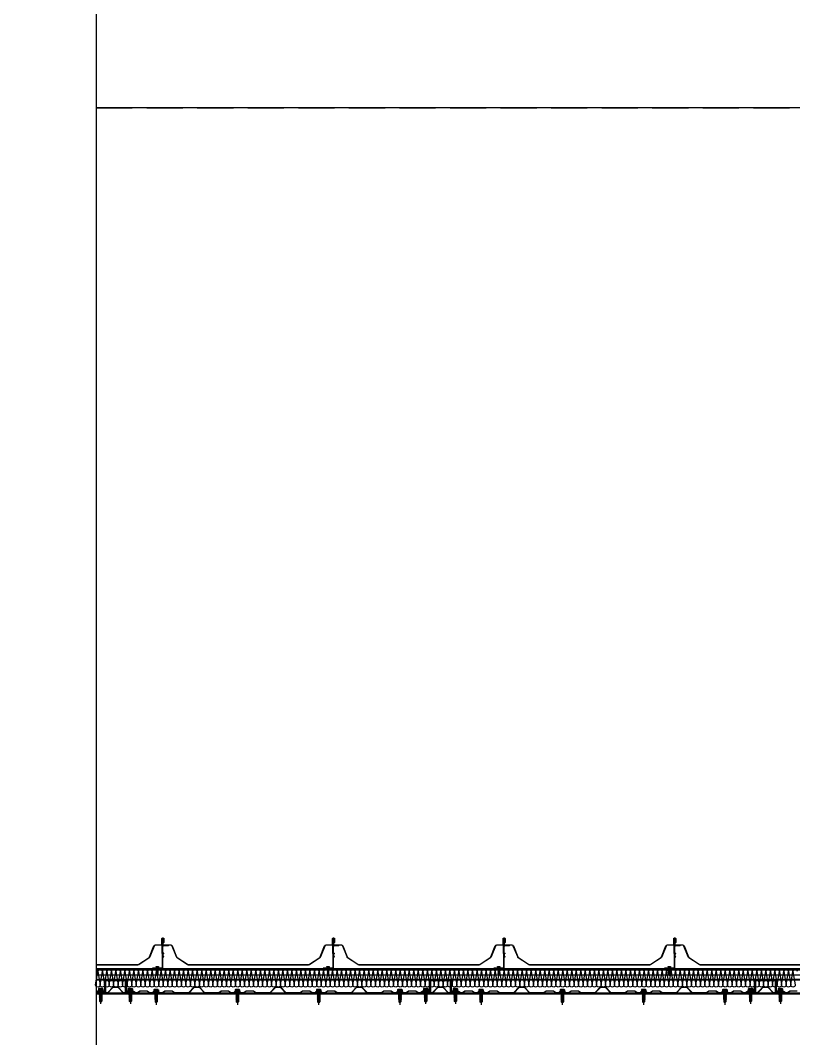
# Model space of a CAD drawing. Extents: x 220580 to 2027826, y -309201 to 71987.
# Drawn here: x 386657 to 388799, y -153356 to -150537 of the extents above; entities that cross this region are included whole.
import ezdxf

# ---------------------------------------------------------------- set-up
doc = ezdxf.new("R2010")
doc.units = 0
for name, pattern in [('CENTER', [2, 1.25, -0.25, 0.25, -0.25]), ('DASH', [0.35, 0.25, -0.1]), ('ZN-DOT', [0.25, 0, -0.25])]:
    doc.linetypes.add(name, pattern=pattern)
for name, color, linetype in [('!ZN6-层高线-8', 8, 'ZN-DOT'), ('3符号', 173, 'Continuous'), ('A-LIN-V', 9, 'Continuous'), ('BWM', 8, 'Continuous'), ('Glass cotton', 95, 'Continuous'), ('pj', 4, 'Continuous'), ('SEAMLOK75 - SHEET', 6, 'Continuous'), ('V900型压型底板', 190, 'Continuous'), ('ZX', 240, 'CENTER'), ('紧固件', 40, 'Continuous')]:
    doc.layers.add(name, color=color, linetype=linetype)
doc.layers.add('底板', color=2, linetype='Continuous', lineweight=13)
doc.layers.add('粗', color=7, linetype='Continuous', lineweight=50)

# ---------------------------------------------------------------- blocks, each defined once
blk = doc.blocks.new('*U976')
at = {"layer": 'pj'}
for p, q in [((-4.4, 0.5), (-4.4, 0)), ((4.4, 0), (-4.4, 0)), ((-4.1, 0.8), (-3.1, 1)), ((4.1, 0.8), (-4.1, 0.8)), ((-3.1, 3.9), (-3.1, 1)), ((3.1, 1), (-3.1, 1)), ((2.3, 4.2), (-2.3, 4.2)), ((-2, 0.8), (-1.5, 1)), ((-1.5, 3.9), (-1.5, 1)), ((-1.5, 0), (-1.5, -1.6)), ((1.5, 3.9), (1.5, 1)), ((2.2, 0.8), (1.5, 1)), ((1.5, 0), (1.5, -1.1)), ((3.1, 3.9), (3.1, 1)), ((4.1, 0.8), (3.1, 1)), ((4.4, 0.5), (4.4, 0)), ((-2.1, -1.9), (2.1, -1.4)), ((-2.1, -1.9), (-1.5, -1.6)), ((-2.1, -1.9), (-1.5, -2.2)), ((-2.1, -3.3), (2.1, -2.8)), ((-2.1, -3.3), (-1.5, -3)), ((-2.1, -3.3), (-1.5, -3.6)), ((-2.1, -4.7), (2.1, -4.2)), ((-2.1, -4.7), (-1.5, -4.4)), ((-2.1, -4.7), (-1.5, -5)), ((-2.1, -6.1), (2.1, -5.6)), ((-2.1, -6.1), (-1.5, -5.8)), ((-2.1, -6.1), (-1.5, -6.4)), ((-2.1, -7.5), (2.1, -7)), ((-2.1, -7.5), (-1.5, -7.2)), ((-2.1, -7.5), (-1.5, -7.8)), ((-2.1, -8.9), (-1.5, -8.6)), ((-2.1, -8.9), (-1.1, -8.8)), ((-2.1, -8.9), (-1.5, -9.2)), ((-1.5, -1.6), (1.5, -1.1)), ((-1.5, -2.2), (1.5, -1.7)), ((-1.5, -2.2), (-1.5, -3)), ((-1.5, -3), (1.5, -2.5)), ((-1.5, -3.6), (1.5, -3.1)), ((-1.5, -3.6), (-1.5, -4.4)), ((-1.5, -4.4), (1.5, -3.9)), ((-1.5, -5), (1.5, -4.5)), ((-1.5, -5), (-1.5, -5.8)), ((-1.5, -5.8), (1.5, -5.3)), ((-1.5, -6.4), (1.5, -5.9)), ((-1.5, -6.4), (-1.5, -7.2)), ((-1.5, -7.2), (1.5, -6.7)), ((-1.5, -7.8), (1.5, -7.3)), ((-1.5, -7.8), (-1.5, -8.6)), ((-1.5, -8.6), (-1, -8.5)), ((-1.5, -9.2), (-1.5, -13)), ((-1.5, -9.2), (-1.3, -9.2)), ((0, -14.4), (-1.5, -13)), ((0, -14.4), (1.5, -13)), ((0.6, -8.2), (1.5, -8.1)), ((0.7, -8.6), (2.1, -8.4)), ((0.7, -8.8), (1.5, -8.7)), ((0.7, -9.6), (1.5, -9.5)), ((0.7, -10), (2.1, -9.8)), ((0.7, -10.2), (1.5, -10.1)), ((1.5, -0.3), (1.5, -1.1)), ((2.1, -1.4), (1.5, -1.1)), ((2.1, -1.4), (1.5, -1.7)), ((1.5, -1.7), (1.5, -2.5)), ((2.1, -2.8), (1.5, -2.5)), ((2.1, -2.8), (1.5, -3.1)), ((1.5, -3.1), (1.5, -3.9)), ((2.1, -4.2), (1.5, -3.9)), ((2.1, -4.2), (1.5, -4.5)), ((1.5, -4.5), (1.5, -5.3)), ((2.1, -5.6), (1.5, -5.3)), ((2.1, -5.6), (1.5, -5.9)), ((1.5, -5.9), (1.5, -6.7)), ((2.1, -7), (1.5, -6.7)), ((2.1, -7), (1.5, -7.3)), ((1.5, -7.3), (1.5, -8.1)), ((2.1, -8.4), (1.5, -8.1)), ((2.1, -8.4), (1.5, -8.7)), ((1.5, -8.7), (1.5, -9.5)), ((2.1, -9.8), (1.5, -9.5)), ((2.1, -9.8), (1.5, -10.1)), ((1.5, -10.1), (1.5, -13))]:
    blk.add_line(p, q, dxfattribs=at)
blk.add_lwpolyline([(0, -14.4), (0.7, -10.2), (0.7, -8.5, 0.417657), (0.4, -8.2, 0.097062), (-1, -8.5), (-1.5, -9.6)], format="xyb", dxfattribs=at)
for centre, radius, start, end in [((-4.1, 0.5), 0.3, 90, 180), ((-2.3, 3.3), 0.951, 35.4009, 144.5991), ((0, 1), 3.2, 61.0594, 118.9406), ((2.3, 3.3), 0.951, 35.4009, 144.5991), ((4.1, 0.5), 0.3, 0, 90)]:
    blk.add_arc(centre, radius, start, end, dxfattribs=at)
at = {"layer": 'ZX', "ltscale": 0.2}
blk.add_line((0, 4.9), (0, -16.8), dxfattribs=at)
blk = doc.blocks.new('00990')
at = {"color": 2}
blk.add_lwpolyline([(7292.4, -17093.5), (7314.9, -17093.5), (7314.9, -17061), (7374.9, -17061), (7374.9, -17093.5), (7397.4, -17093.5), (7397.4, -17096), (7372.4, -17096), (7372.4, -17063.5), (7317.4, -17063.5), (7317.4, -17096), (7292.4, -17096)], close=True, dxfattribs=at)
at = {"layer": '紧固件', "xscale": 2, "yscale": 2, "zscale": 2}
for p in [(7303.6, -17093.5), (7386.1, -17093.5, 0)]:
    blk.add_blockref('*U976', p, dxfattribs=at)
blk = doc.blocks.new('*U1984')
at = {"layer": 'pj'}
for p, q in [((-4.4, 0.5), (-4.4, 0)), ((4.4, 0), (-4.4, 0)), ((-4.1, 0.8), (-3.1, 1)), ((4.1, 0.8), (-4.1, 0.8)), ((-3.1, 3.9), (-3.1, 1)), ((3.1, 1), (-3.1, 1)), ((2.3, 4.2), (-2.3, 4.2)), ((-2, 0.8), (-1.5, 1)), ((-1.5, 3.9), (-1.5, 1)), ((-1.5, 0), (-1.5, -1.6)), ((1.5, 3.9), (1.5, 1)), ((2.2, 0.8), (1.5, 1)), ((1.5, 0), (1.5, -1.1)), ((3.1, 3.9), (3.1, 1)), ((4.1, 0.8), (3.1, 1)), ((4.4, 0.5), (4.4, 0)), ((-2.1, -1.9), (2.1, -1.4)), ((-2.1, -1.9), (-1.5, -1.6)), ((-2.1, -1.9), (-1.5, -2.2)), ((-2.1, -3.3), (2.1, -2.8)), ((-2.1, -3.3), (-1.5, -3)), ((-2.1, -3.3), (-1.5, -3.6)), ((-2.1, -4.7), (2.1, -4.2)), ((-2.1, -4.7), (-1.5, -4.4)), ((-2.1, -4.7), (-1.5, -5)), ((-2.1, -6.1), (2.1, -5.6)), ((-2.1, -6.1), (-1.5, -5.8)), ((-2.1, -6.1), (-1.5, -6.4)), ((-2.1, -7.5), (2.1, -7)), ((-2.1, -7.5), (-1.5, -7.2)), ((-2.1, -7.5), (-1.5, -7.8)), ((-2.1, -8.9), (2.1, -8.4)), ((-2.1, -8.9), (-1.5, -8.6)), ((-2.1, -8.9), (-1.5, -9.2)), ((-2.1, -10.3), (2.1, -9.8)), ((-2.1, -10.3), (-1.5, -10)), ((-2.1, -10.3), (-1.5, -10.6)), ((-2.1, -11.7), (2.1, -11.2)), ((-2.1, -11.7), (-1.5, -11.4)), ((-2.1, -11.7), (-1.5, -12)), ((-2.1, -13.1), (-1.5, -12.8)), ((-2.1, -13.1), (-1.1, -13)), ((-2.1, -13.1), (-1.5, -13.4)), ((-1.5, -1.6), (1.5, -1.1)), ((-1.5, -2.2), (1.5, -1.7)), ((-1.5, -2.2), (-1.5, -3)), ((-1.5, -3), (1.5, -2.5)), ((-1.5, -3.6), (1.5, -3.1)), ((-1.5, -3.6), (-1.5, -4.4)), ((-1.5, -4.4), (1.5, -3.9)), ((-1.5, -5), (1.5, -4.5)), ((-1.5, -5), (-1.5, -5.8)), ((-1.5, -5.8), (1.5, -5.3)), ((-1.5, -6.4), (1.5, -5.9)), ((-1.5, -6.4), (-1.5, -7.2)), ((-1.5, -7.2), (1.5, -6.7)), ((-1.5, -7.8), (1.5, -7.3)), ((-1.5, -7.8), (-1.5, -8.6)), ((-1.5, -8.6), (1.5, -8.1)), ((-1.5, -9.2), (1.5, -8.7)), ((-1.5, -9.2), (-1.5, -10)), ((-1.5, -10), (1.5, -9.5)), ((-1.5, -10.6), (1.5, -10.1)), ((-1.5, -10.6), (-1.5, -11.4)), ((-1.5, -11.4), (1.5, -10.9)), ((-1.5, -12), (1.5, -11.5)), ((-1.5, -12), (-1.5, -12.8)), ((-1.5, -12.8), (-1, -12.7)), ((-1.5, -13.4), (-1.5, -17.2)), ((-1.5, -13.4), (-1.3, -13.4)), ((0, -18.6), (-1.5, -17.2)), ((0, -18.6), (1.5, -17.2)), ((0.6, -12.4), (1.5, -12.3)), ((0.7, -12.8), (2.1, -12.6)), ((0.7, -13), (1.5, -12.9)), ((0.7, -13.8), (1.5, -13.7)), ((0.7, -14.2), (2.1, -14)), ((0.7, -14.4), (1.5, -14.3)), ((1.5, -0.3), (1.5, -1.1)), ((2.1, -1.4), (1.5, -1.1)), ((2.1, -1.4), (1.5, -1.7)), ((1.5, -1.7), (1.5, -2.5)), ((2.1, -2.8), (1.5, -2.5)), ((2.1, -2.8), (1.5, -3.1)), ((1.5, -3.1), (1.5, -3.9)), ((2.1, -4.2), (1.5, -3.9)), ((2.1, -4.2), (1.5, -4.5)), ((1.5, -4.5), (1.5, -5.3)), ((2.1, -5.6), (1.5, -5.3)), ((2.1, -5.6), (1.5, -5.9)), ((1.5, -5.9), (1.5, -6.7)), ((2.1, -7), (1.5, -6.7)), ((2.1, -7), (1.5, -7.3)), ((1.5, -7.3), (1.5, -8.1)), ((2.1, -8.4), (1.5, -8.1)), ((2.1, -8.4), (1.5, -8.7)), ((1.5, -8.7), (1.5, -9.5)), ((2.1, -9.8), (1.5, -9.5)), ((2.1, -9.8), (1.5, -10.1)), ((1.5, -10.1), (1.5, -10.9)), ((2.1, -11.2), (1.5, -10.9)), ((2.1, -11.2), (1.5, -11.5)), ((1.5, -11.5), (1.5, -12.3)), ((2.1, -12.6), (1.5, -12.3)), ((2.1, -12.6), (1.5, -12.9)), ((1.5, -12.9), (1.5, -13.7)), ((2.1, -14), (1.5, -13.7)), ((2.1, -14), (1.5, -14.3)), ((1.5, -14.3), (1.5, -17.2))]:
    blk.add_line(p, q, dxfattribs=at)
blk.add_lwpolyline([(0, -18.6), (0.7, -14.4), (0.7, -12.7, 0.417657), (0.4, -12.4, 0.097062), (-1, -12.7), (-1.5, -13.8)], format="xyb", dxfattribs=at)
for centre, radius, start, end in [((-4.1, 0.5), 0.3, 90, 180), ((-2.3, 3.3), 0.951, 35.4009, 144.5991), ((0, 1), 3.2, 61.0594, 118.9406), ((2.3, 3.3), 0.951, 35.4009, 144.5991), ((4.1, 0.5), 0.3, 0, 90)]:
    blk.add_arc(centre, radius, start, end, dxfattribs=at)
at = {"layer": 'ZX', "ltscale": 0.2}
blk.add_line((0, 4.9), (0, -21), dxfattribs=at)
blk = doc.blocks.new('A$C06060CBF')
at = {"layer": '粗', "lineweight": -2}
for p, q in [((26.8, 41.2), (26.8, 82.1)), ((27.4, 41.2), (27.4, 82.1)), ((27.4, 2.3), (27.4, 61.4)), ((28.7, 59.5), (27.4, 59.5)), ((28.7, 2.3), (28.7, 61.4)), ((43.8, 63.6), (29.7, 63.6)), ((43.8, 62.4), (29.7, 62.4)), ((43.8, 62.4), (43.8, 63.6)), ((26.8, 33), (26.8, 28.9)), ((28.7, 41.2), (27.4, 41.2)), ((27.4, 33), (27.4, 28.9)), ((28.7, 33), (27.4, 33)), ((30.4, 42.2), (28, 40.8)), ((30.4, 32), (28, 33.3)), ((29.2, 40.8), (28.4, 40.3)), ((29.2, 33.4), (28.4, 33.9)), ((30.7, 41.6), (29.2, 40.8)), ((29.2, 33.8), (29.2, 40.3)), ((30.7, 32.5), (29.2, 33.4)), ((30.9, 41.1), (29.8, 40.4)), ((29.8, 33.8), (29.8, 40.3)), ((30.6, 33.3), (29.8, 33.7)), ((30.9, 33.1), (29.8, 33.7)), ((26.4, 1.2), (0, 1.2)), ((0, 0), (0, 1.2)), ((26.4, 0), (0, 0)), ((19.5, 0), (19.5, 1.2))]:
    blk.add_line(p, q, dxfattribs=at)
at = {"layer": '粗'}
blk.add_line((27.4, 28.9), (26.8, 28.9), dxfattribs=at)
at = {"layer": '粗', "linetype": 'DASH', "lineweight": -2}
for p, q in [((9.7, 1.2), (9.7, 0)), ((16.9, 1.2), (16.9, 0))]:
    blk.add_line(p, q, dxfattribs=at)
at = {"layer": '粗', "lineweight": -2}
blk.add_lwpolyline([(27.4, 82.1, -1), (29.9, 82.1), (29.9, 73.1), (30.5, 73.1), (30.5, 82.1, 1), (26.8, 82.1)], format="xyb", dxfattribs=at)
for centre, radius, start, end in [((29.7, 61.4), 2.25, 90, 180), ((29.7, 61.4), 1.02, 90, 180), ((27.8, 41.2), 1.02, 180, 300), ((27.8, 33), 1.02, 60, 180), ((27.8, 41.2), 0.41, 180, 300), ((27.8, 33), 0.41, 60, 180), ((29.9, 40.3), 0.717, 120, 180), ((29.9, 33.8), 0.717, 180, 240), ((29.9, 40.3), 0.102, 120, 180), ((29.9, 33.8), 0.102, 180, 240), ((30.6, 41.6), 0.627, 302.657, 103.9204), ((30.6, 32.6), 0.627, 256.0796, 57.343), ((26.4, 2.3), 1.02, 270, 0), ((26.4, 2.3), 2.25, 270, 0)]:
    blk.add_arc(centre, radius, start, end, dxfattribs=at)
at = {"layer": '紧固件', "xscale": -1.023999999801318, "yscale": 1.023999999801318, "zscale": 1.023999999801318}
blk.add_blockref('*U1984', (13.2, 1.2), dxfattribs=at)
blk = doc.blocks.new('20250910150331')
at = {"color": 1, "ltscale": 10}
blk.add_line((-2637.4, 12217.4), (551.7, 12217.4), dxfattribs=at)
at = {"color": 3, "ltscale": 10}
for p, q in [((-2637.4, 12215.9), (551.7, 12215.9)), ((-2637.4, 12213.4), (551.7, 12213.4)), ((-2637.4, 12188.4), (551.7, 12188.4)), ((-2637.4, 12185.9), (551.7, 12185.9))]:
    blk.add_line(p, q, dxfattribs=at)
at = {"color": 6, "ltscale": 10}
for p, q in [((-2637.4, 12150), (551.7, 12150)), ((-2637.4, 12147), (551.7, 12147))]:
    blk.add_line(p, q, dxfattribs=at)
at = {"layer": 'A-LIN-V'}
for p, q in [((873.9, 14600), (-2640.4, 14600)), ((-2637.4, 12200), (552.8, 12200))]:
    blk.add_line(p, q, dxfattribs=at)
at = {"layer": 'A-LIN-V', "color": 8}
blk.add_line((-2640.4, 12200), (549.8, 12200), dxfattribs=at)
at = {"layer": 'BWM'}
for points in [[(-2223.3, 12165.9, -0.414214), (-2229.6, 12172.2), (-2223.3, 12209.6, 1), (-2235.8, 12209.6), (-2229.6, 12172.2, -1), (-2242.1, 12172.2), (-2235.8, 12209.6, 1), (-2248.3, 12209.6), (-2242.1, 12172.2, -1), (-2254.6, 12172.2), (-2248.3, 12209.6, 1), (-2260.8, 12209.6), (-2254.6, 12172.2, -1), (-2267.1, 12172.2), (-2260.8, 12209.6, 1), (-2273.3, 12209.6), (-2267.1, 12172.2, -1), (-2279.6, 12172.2), (-2273.3, 12209.6, 1), (-2285.8, 12209.6), (-2279.6, 12172.2, -1), (-2292.1, 12172.2), (-2285.8, 12209.6, 1), (-2298.3, 12209.6), (-2292.1, 12172.2, -1), (-2304.6, 12172.2), (-2298.3, 12209.6, 1), (-2310.8, 12209.6), (-2304.6, 12172.2, -1), (-2317.1, 12172.2), (-2310.8, 12209.6, 1), (-2323.3, 12209.6), (-2317.1, 12172.2, -1), (-2329.6, 12172.2), (-2323.3, 12209.6, 1), (-2335.8, 12209.6), (-2329.6, 12172.2, -1), (-2342.1, 12172.2), (-2335.8, 12209.6, 1), (-2348.3, 12209.6), (-2342.1, 12172.2, -1), (-2354.6, 12172.2), (-2348.3, 12209.6, 1), (-2360.8, 12209.6), (-2354.6, 12172.2, -1), (-2367.1, 12172.2), (-2360.8, 12209.6, 1), (-2373.3, 12209.6), (-2367.1, 12172.2, -1), (-2379.6, 12172.2), (-2373.3, 12209.6, 1), (-2385.8, 12209.6), (-2379.6, 12172.2, -1), (-2392.1, 12172.2), (-2385.8, 12209.6, 1), (-2398.3, 12209.6), (-2392.1, 12172.2, -1), (-2404.6, 12172.2), (-2398.3, 12209.6, 1), (-2410.8, 12209.6), (-2404.6, 12172.2, -1), (-2417.1, 12172.2), (-2410.8, 12209.6, 1), (-2423.3, 12209.6), (-2417.1, 12172.2, -1), (-2429.6, 12172.2), (-2423.3, 12209.6, 1), (-2435.8, 12209.6), (-2429.6, 12172.2, -1), (-2442.1, 12172.2), (-2435.8, 12209.6, 1), (-2448.3, 12209.6), (-2442.1, 12172.2, -1), (-2454.6, 12172.2), (-2448.3, 12209.6, 1), (-2460.8, 12209.6), (-2454.6, 12172.2, -1), (-2467.1, 12172.2), (-2460.8, 12209.6, 1), (-2473.3, 12209.6), (-2467.1, 12172.2, -1), (-2479.6, 12172.2), (-2473.3, 12209.6, 1), (-2485.8, 12209.6), (-2479.6, 12172.2, -1), (-2492.1, 12172.2), (-2485.8, 12209.6, 1), (-2498.3, 12209.6), (-2492.1, 12172.2, -1), (-2504.6, 12172.2), (-2498.3, 12209.6, 1), (-2510.8, 12209.6), (-2504.6, 12172.2, -1), (-2517.1, 12172.2), (-2510.8, 12209.6, 1), (-2523.3, 12209.6), (-2517.1, 12172.2, -1), (-2529.6, 12172.2), (-2523.3, 12209.6, 1), (-2535.8, 12209.6), (-2529.6, 12172.2, -1), (-2542.1, 12172.2), (-2535.8, 12209.6, 1), (-2548.3, 12209.6), (-2542.1, 12172.2, -1), (-2554.6, 12172.2), (-2548.3, 12209.6, 1), (-2560.8, 12209.6), (-2554.6, 12172.2, -1), (-2567.1, 12172.2), (-2560.8, 12209.6, 1), (-2573.3, 12209.6), (-2567.1, 12172.2, -1), (-2579.6, 12172.2), (-2573.3, 12209.6, 1), (-2585.8, 12209.6), (-2579.6, 12172.2, -1), (-2592.1, 12172.2), (-2585.8, 12209.6, 1), (-2598.3, 12209.6), (-2592.1, 12172.2, -1), (-2604.6, 12172.2), (-2598.3, 12209.6, 1), (-2610.8, 12209.6), (-2604.6, 12172.2, -1), (-2617.1, 12172.2), (-2610.8, 12209.6, 1), (-2623.3, 12209.6), (-2617.1, 12172.2, -1), (-2629.6, 12172.2), (-2623.3, 12209.6, 1), (-2635.8, 12209.6), (-2629.6, 12172.2, -1), (-2642.1, 12172.2), (-2635.8, 12209.6, 0.182623), (-2637.4, 12213.8, 0.182623)], [(-1148.3, 12165.9, -0.414214), (-1154.6, 12172.2), (-1148.3, 12209.6, 1), (-1160.8, 12209.6), (-1154.6, 12172.2, -1), (-1167.1, 12172.2), (-1160.8, 12209.6, 1), (-1173.3, 12209.6), (-1167.1, 12172.2, -1), (-1179.6, 12172.2), (-1173.3, 12209.6, 1), (-1185.8, 12209.6), (-1179.6, 12172.2, -1), (-1192.1, 12172.2), (-1185.8, 12209.6, 1), (-1198.3, 12209.6), (-1192.1, 12172.2, -1), (-1204.6, 12172.2), (-1198.3, 12209.6, 1), (-1210.8, 12209.6), (-1204.6, 12172.2, -1), (-1217.1, 12172.2), (-1210.8, 12209.6, 1), (-1223.3, 12209.6), (-1217.1, 12172.2, -1), (-1229.6, 12172.2), (-1223.3, 12209.6, 1), (-1235.8, 12209.6), (-1229.6, 12172.2, -1), (-1242.1, 12172.2), (-1235.8, 12209.6, 1), (-1248.3, 12209.6), (-1242.1, 12172.2, -1), (-1254.6, 12172.2), (-1248.3, 12209.6, 1), (-1260.8, 12209.6), (-1254.6, 12172.2, -1), (-1267.1, 12172.2), (-1260.8, 12209.6, 1), (-1273.3, 12209.6), (-1267.1, 12172.2, -1), (-1279.6, 12172.2), (-1273.3, 12209.6, 1), (-1285.8, 12209.6), (-1279.6, 12172.2, -1), (-1292.1, 12172.2), (-1285.8, 12209.6, 1), (-1298.3, 12209.6), (-1292.1, 12172.2, -1), (-1304.6, 12172.2), (-1298.3, 12209.6, 1), (-1310.8, 12209.6), (-1304.6, 12172.2, -1), (-1317.1, 12172.2), (-1310.8, 12209.6, 1), (-1323.3, 12209.6), (-1317.1, 12172.2, -1), (-1329.6, 12172.2), (-1323.3, 12209.6, 1), (-1335.8, 12209.6), (-1329.6, 12172.2, -1), (-1342.1, 12172.2), (-1335.8, 12209.6, 1), (-1348.3, 12209.6), (-1342.1, 12172.2, -1), (-1354.6, 12172.2), (-1348.3, 12209.6, 1), (-1360.8, 12209.6), (-1354.6, 12172.2, -1), (-1367.1, 12172.2), (-1360.8, 12209.6, 1), (-1373.3, 12209.6), (-1367.1, 12172.2, -1), (-1379.6, 12172.2), (-1373.3, 12209.6, 1), (-1385.8, 12209.6), (-1379.6, 12172.2, -1), (-1392.1, 12172.2), (-1385.8, 12209.6, 1), (-1398.3, 12209.6), (-1392.1, 12172.2, -1), (-1404.6, 12172.2), (-1398.3, 12209.6, 1), (-1410.8, 12209.6), (-1404.6, 12172.2, -1), (-1417.1, 12172.2), (-1410.8, 12209.6, 1), (-1423.3, 12209.6), (-1417.1, 12172.2, -1), (-1429.6, 12172.2), (-1423.3, 12209.6, 1), (-1435.8, 12209.6), (-1429.6, 12172.2, -1), (-1442.1, 12172.2), (-1435.8, 12209.6, 1), (-1448.3, 12209.6), (-1442.1, 12172.2, -1), (-1454.6, 12172.2), (-1448.3, 12209.6, 1), (-1460.8, 12209.6), (-1454.6, 12172.2, -1), (-1467.1, 12172.2), (-1460.8, 12209.6, 1), (-1473.3, 12209.6), (-1467.1, 12172.2, -1), (-1479.6, 12172.2), (-1473.3, 12209.6, 1), (-1485.8, 12209.6), (-1479.6, 12172.2, -1), (-1492.1, 12172.2), (-1485.8, 12209.6, 1), (-1498.3, 12209.6), (-1492.1, 12172.2, -1), (-1504.6, 12172.2), (-1498.3, 12209.6, 1), (-1510.8, 12209.6), (-1504.6, 12172.2, -1), (-1517.1, 12172.2), (-1510.8, 12209.6, 1), (-1523.3, 12209.6), (-1517.1, 12172.2, -1), (-1529.6, 12172.2), (-1523.3, 12209.6, 1), (-1535.8, 12209.6), (-1529.6, 12172.2, -1), (-1542.1, 12172.2), (-1535.8, 12209.6, 1), (-1548.3, 12209.6), (-1542.1, 12172.2, -1), (-1554.6, 12172.2), (-1548.3, 12209.6, 1), (-1560.8, 12209.6), (-1554.6, 12172.2, -1), (-1567.1, 12172.2), (-1560.8, 12209.6, 1), (-1573.3, 12209.6), (-1567.1, 12172.2, -1), (-1579.6, 12172.2), (-1573.3, 12209.6, 1), (-1585.8, 12209.6), (-1579.6, 12172.2, -1), (-1592.1, 12172.2), (-1585.8, 12209.6, 1), (-1598.3, 12209.6), (-1592.1, 12172.2, -1), (-1604.6, 12172.2), (-1598.3, 12209.6, 1), (-1610.8, 12209.6), (-1604.6, 12172.2, -1), (-1617.1, 12172.2), (-1610.8, 12209.6, 1), (-1623.3, 12209.6), (-1617.1, 12172.2, -1), (-1629.6, 12172.2), (-1623.3, 12209.6, 1), (-1635.8, 12209.6), (-1629.6, 12172.2, -1), (-1642.1, 12172.2), (-1635.8, 12209.6, 1), (-1648.3, 12209.6), (-1642.1, 12172.2, -1), (-1654.6, 12172.2), (-1648.3, 12209.6, 1), (-1660.8, 12209.6), (-1654.6, 12172.2, -1), (-1667.1, 12172.2), (-1660.8, 12209.6, 1), (-1673.3, 12209.6), (-1667.1, 12172.2, -1), (-1679.6, 12172.2), (-1673.3, 12209.6, 1), (-1685.8, 12209.6), (-1679.6, 12172.2, -1), (-1692.1, 12172.2), (-1685.8, 12209.6, 1), (-1698.3, 12209.6), (-1692.1, 12172.2, -1), (-1704.6, 12172.2), (-1698.3, 12209.6, 1), (-1710.8, 12209.6), (-1704.6, 12172.2, -1), (-1717.1, 12172.2), (-1710.8, 12209.6, 1), (-1723.3, 12209.6), (-1717.1, 12172.2, -1), (-1729.6, 12172.2), (-1723.3, 12209.6, 1), (-1735.8, 12209.6), (-1729.6, 12172.2, -1), (-1742.1, 12172.2), (-1735.8, 12209.6, 1), (-1748.3, 12209.6), (-1742.1, 12172.2, -1), (-1754.6, 12172.2), (-1748.3, 12209.6, 1), (-1760.8, 12209.6), (-1754.6, 12172.2, -1), (-1767.1, 12172.2), (-1760.8, 12209.6, 1), (-1773.3, 12209.6), (-1767.1, 12172.2, -1), (-1779.6, 12172.2), (-1773.3, 12209.6, 1), (-1785.8, 12209.6), (-1779.6, 12172.2, -1), (-1792.1, 12172.2), (-1785.8, 12209.6, 1), (-1798.3, 12209.6), (-1792.1, 12172.2, -1), (-1804.6, 12172.2), (-1798.3, 12209.6, 1), (-1810.8, 12209.6), (-1804.6, 12172.2, -1), (-1817.1, 12172.2), (-1810.8, 12209.6, 1), (-1823.3, 12209.6), (-1817.1, 12172.2, -1), (-1829.6, 12172.2), (-1823.3, 12209.6, 1), (-1835.8, 12209.6), (-1829.6, 12172.2, -1), (-1842.1, 12172.2), (-1835.8, 12209.6, 1), (-1848.3, 12209.6), (-1842.1, 12172.2, -1), (-1854.6, 12172.2), (-1848.3, 12209.6, 1), (-1860.8, 12209.6), (-1854.6, 12172.2, -1), (-1867.1, 12172.2), (-1860.8, 12209.6, 1), (-1873.3, 12209.6), (-1867.1, 12172.2, -1), (-1879.6, 12172.2), (-1873.3, 12209.6, 1), (-1885.8, 12209.6), (-1879.6, 12172.2, -1), (-1892.1, 12172.2), (-1885.8, 12209.6, 1), (-1898.3, 12209.6), (-1892.1, 12172.2, -1), (-1904.6, 12172.2), (-1898.3, 12209.6, 1), (-1910.8, 12209.6), (-1904.6, 12172.2, -1), (-1917.1, 12172.2), (-1910.8, 12209.6, 1), (-1923.3, 12209.6), (-1917.1, 12172.2, -1), (-1929.6, 12172.2), (-1923.3, 12209.6, 1), (-1935.8, 12209.6), (-1929.6, 12172.2, -1), (-1942.1, 12172.2), (-1935.8, 12209.6, 1), (-1948.3, 12209.6), (-1942.1, 12172.2, -1), (-1954.6, 12172.2), (-1948.3, 12209.6, 1), (-1960.8, 12209.6), (-1954.6, 12172.2, -1), (-1967.1, 12172.2), (-1960.8, 12209.6, 1), (-1973.3, 12209.6), (-1967.1, 12172.2, -1), (-1979.6, 12172.2), (-1973.3, 12209.6, 1), (-1985.8, 12209.6), (-1979.6, 12172.2, -1), (-1992.1, 12172.2), (-1985.8, 12209.6, 1), (-1998.3, 12209.6), (-1992.1, 12172.2, -1), (-2004.6, 12172.2), (-1998.3, 12209.6, 1), (-2010.8, 12209.6), (-2004.6, 12172.2, -1), (-2017.1, 12172.2), (-2010.8, 12209.6, 1), (-2023.3, 12209.6), (-2017.1, 12172.2, -1), (-2029.6, 12172.2), (-2023.3, 12209.6, 1), (-2035.8, 12209.6), (-2029.6, 12172.2, -1), (-2042.1, 12172.2), (-2035.8, 12209.6, 1), (-2048.3, 12209.6), (-2042.1, 12172.2, -1), (-2054.6, 12172.2), (-2048.3, 12209.6, 1), (-2060.8, 12209.6), (-2054.6, 12172.2, -1), (-2067.1, 12172.2), (-2060.8, 12209.6, 1), (-2073.3, 12209.6), (-2067.1, 12172.2, -1), (-2079.6, 12172.2), (-2073.3, 12209.6, 1), (-2085.8, 12209.6), (-2079.6, 12172.2, -1), (-2092.1, 12172.2), (-2085.8, 12209.6, 1), (-2098.3, 12209.6), (-2092.1, 12172.2, -1), (-2104.6, 12172.2), (-2098.3, 12209.6, 1), (-2110.8, 12209.6), (-2104.6, 12172.2, -1), (-2117.1, 12172.2), (-2110.8, 12209.6, 1), (-2123.3, 12209.6), (-2117.1, 12172.2, -1), (-2129.6, 12172.2), (-2123.3, 12209.6, 1), (-2135.8, 12209.6), (-2129.6, 12172.2, -1), (-2142.1, 12172.2), (-2135.8, 12209.6, 1), (-2148.3, 12209.6), (-2142.1, 12172.2, -1), (-2154.6, 12172.2), (-2148.3, 12209.6, 1), (-2160.8, 12209.6), (-2154.6, 12172.2, -1), (-2167.1, 12172.2), (-2160.8, 12209.6, 1), (-2173.3, 12209.6), (-2167.1, 12172.2, -1), (-2179.6, 12172.2), (-2173.3, 12209.6, 1), (-2185.8, 12209.6), (-2179.6, 12172.2, -1), (-2192.1, 12172.2), (-2185.8, 12209.6, 1), (-2198.3, 12209.6), (-2192.1, 12172.2, -1), (-2204.6, 12172.2), (-2198.3, 12209.6, 1), (-2210.8, 12209.6), (-2204.6, 12172.2, -1), (-2217.1, 12172.2), (-2210.8, 12209.6, 1), (-2223.3, 12209.6), (-2217.1, 12172.2, -1), (-2229.6, 12172.2), (-2223.3, 12209.6, 1), (-2235.8, 12209.6), (-2229.6, 12172.2, -1), (-2242.1, 12172.2), (-2235.8, 12209.6, 0.192546), (-2237.6, 12213.9, 0.192546)], [(-698.3, 12209.6, 1), (-710.8, 12209.6), (-704.6, 12172.2, -1), (-717.1, 12172.2), (-710.8, 12209.6, 1), (-723.3, 12209.6), (-717.1, 12172.2, -1), (-729.6, 12172.2), (-723.3, 12209.6, 1), (-735.8, 12209.6), (-729.6, 12172.2, -1), (-742.1, 12172.2), (-735.8, 12209.6, 1), (-748.3, 12209.6), (-742.1, 12172.2, -1), (-754.6, 12172.2), (-748.3, 12209.6, 1), (-760.8, 12209.6), (-754.6, 12172.2, -1), (-767.1, 12172.2), (-760.8, 12209.6, 1), (-773.3, 12209.6), (-767.1, 12172.2, -1), (-779.6, 12172.2), (-773.3, 12209.6, 1), (-785.8, 12209.6), (-779.6, 12172.2, -1), (-792.1, 12172.2), (-785.8, 12209.6, 1), (-798.3, 12209.6), (-792.1, 12172.2, -1), (-804.6, 12172.2), (-798.3, 12209.6, 1), (-810.8, 12209.6), (-804.6, 12172.2, -1), (-817.1, 12172.2), (-810.8, 12209.6, 1), (-823.3, 12209.6), (-817.1, 12172.2, -1), (-829.6, 12172.2), (-823.3, 12209.6, 1), (-835.8, 12209.6), (-829.6, 12172.2, -1), (-842.1, 12172.2), (-835.8, 12209.6, 1), (-848.3, 12209.6), (-842.1, 12172.2, -1), (-854.6, 12172.2), (-848.3, 12209.6, 1), (-860.8, 12209.6), (-854.6, 12172.2, -1), (-867.1, 12172.2), (-860.8, 12209.6, 1), (-873.3, 12209.6), (-867.1, 12172.2, -1), (-879.6, 12172.2), (-873.3, 12209.6, 1), (-885.8, 12209.6), (-879.6, 12172.2, -1), (-892.1, 12172.2), (-885.8, 12209.6, 1), (-898.3, 12209.6), (-892.1, 12172.2, -1), (-904.6, 12172.2), (-898.3, 12209.6, 1), (-910.8, 12209.6), (-904.6, 12172.2, -1), (-917.1, 12172.2), (-910.8, 12209.6, 1), (-923.3, 12209.6), (-917.1, 12172.2, -1), (-929.6, 12172.2), (-923.3, 12209.6, 1), (-935.8, 12209.6), (-929.6, 12172.2, -1), (-942.1, 12172.2), (-935.8, 12209.6, 1), (-948.3, 12209.6), (-942.1, 12172.2, -1), (-954.6, 12172.2), (-948.3, 12209.6, 1), (-960.8, 12209.6), (-954.6, 12172.2, -1), (-967.1, 12172.2), (-960.8, 12209.6, 1), (-973.3, 12209.6), (-967.1, 12172.2, -1), (-979.6, 12172.2), (-973.3, 12209.6, 1), (-985.8, 12209.6), (-979.6, 12172.2, -1), (-992.1, 12172.2), (-985.8, 12209.6, 1), (-998.3, 12209.6), (-992.1, 12172.2, -1), (-1004.6, 12172.2), (-998.3, 12209.6, 1), (-1010.8, 12209.6), (-1004.6, 12172.2, -1), (-1017.1, 12172.2), (-1010.8, 12209.6, 1), (-1023.3, 12209.6), (-1017.1, 12172.2, -1), (-1029.6, 12172.2), (-1023.3, 12209.6, 1), (-1035.8, 12209.6), (-1029.6, 12172.2, -1), (-1042.1, 12172.2), (-1035.8, 12209.6, 1), (-1048.3, 12209.6), (-1042.1, 12172.2, -1), (-1054.6, 12172.2), (-1048.3, 12209.6, 1), (-1060.8, 12209.6), (-1054.6, 12172.2, -1), (-1067.1, 12172.2), (-1060.8, 12209.6, 1), (-1073.3, 12209.6), (-1067.1, 12172.2, -1), (-1079.6, 12172.2), (-1073.3, 12209.6, 1), (-1085.8, 12209.6), (-1079.6, 12172.2, -1), (-1092.1, 12172.2), (-1085.8, 12209.6, 1), (-1098.3, 12209.6), (-1092.1, 12172.2, -1), (-1104.6, 12172.2), (-1098.3, 12209.6, 1), (-1110.8, 12209.6), (-1104.6, 12172.2, -1), (-1117.1, 12172.2), (-1110.8, 12209.6, 1), (-1123.3, 12209.6), (-1117.1, 12172.2, -1), (-1129.6, 12172.2), (-1123.3, 12209.6, 1), (-1135.8, 12209.6), (-1129.6, 12172.2, -1), (-1142.1, 12172.2), (-1135.8, 12209.6, 1), (-1148.3, 12209.6), (-1142.1, 12172.2, -1), (-1154.6, 12172.2), (-1148.3, 12209.6, 1), (-1160.8, 12209.6), (-1154.6, 12172.2, -1), (-1167.1, 12172.2), (-1160.8, 12209.6, 1), (-1173.3, 12209.6), (-1167.1, 12172.2, -0.414214), (-1173.3, 12165.9)]]:
    blk.add_lwpolyline(points, format="xyb", dxfattribs=at)
at = {"layer": 'SEAMLOK75 - SHEET'}
for points in [[(-2637.4, 12228.1), (-2524.8, 12228.1, 0.149451), (-2522.6, 12228.8), (-2494, 12248.1, 0.149451), (-2492.5, 12249.9), (-2480.4, 12280, -0.305731), (-2476, 12282.9), (-2460.8, 12282.9, 0.414214), (-2458.8, 12284.9), (-2458.8, 12299.4, -0.414214), (-2456.1, 12302.1), (-2455.4, 12302.1, -0.414214), (-2452.7, 12299.4), (-2452.7, 12290.1, -1), (-2455.4, 12290.1), (-2455.4, 12298), (-2454.7, 12298), (-2454.7, 12290.1, 1), (-2453.4, 12290.1), (-2453.4, 12299.4, 0.414214), (-2455.4, 12301.4), (-2456.1, 12301.4, 0.414214), (-2458.1, 12299.4), (-2458.1, 12284.9, -0.414214), (-2460.8, 12282.2), (-2476, 12282.2, 0.305731), (-2479.7, 12279.7), (-2491.9, 12249.6, -0.149451), (-2493.6, 12247.5), (-2522.2, 12228.2, -0.149451), (-2524.8, 12227.4), (-2637.4, 12227.4)], [(-634.6, 12227.4), (-801.1, 12227.4), (-967.6, 12227.4, -0.149451), (-970.3, 12228.2), (-998.8, 12247.5, -0.149451), (-1000.6, 12249.6), (-1012.7, 12279.7, 0.305731), (-1016.4, 12282.2), (-1036.2, 12282.2, -0.414214), (-1038.9, 12284.9), (-1038.9, 12298, -1), (-1036.8, 12298), (-1036.8, 12290.1), (-1037.5, 12290.1), (-1037.5, 12298, 1), (-1038.2, 12298), (-1038.2, 12284.9, 0.414214), (-1036.2, 12282.9), (-1016.4, 12282.9, -0.305731), (-1012.1, 12280), (-999.9, 12249.9, 0.149451), (-998.5, 12248.1), (-969.9, 12228.8, 0.149451), (-967.6, 12228.1), (-801.1, 12228.1), (-634.6, 12228.1, 0.149451)]]:
    blk.add_lwpolyline(points, format="xyb", dxfattribs=at)
for points in [[(-2218.8, 12227.4), (-2385.3, 12227.4, -0.149451), (-2387.9, 12228.2), (-2416.5, 12247.5, -0.149451), (-2418.2, 12249.6), (-2430.4, 12279.7, 0.305731), (-2434.1, 12282.2), (-2453.8, 12282.2, -0.414214), (-2456.5, 12284.9), (-2456.5, 12298, -1), (-2454.4, 12298), (-2454.4, 12290.1), (-2455.1, 12290.1), (-2455.1, 12298, 1), (-2455.8, 12298), (-2455.8, 12284.9, 0.414214), (-2453.8, 12282.9), (-2434.1, 12282.9, -0.305731), (-2429.7, 12280), (-2417.6, 12249.9, 0.149451), (-2416.1, 12248.1), (-2387.5, 12228.8, 0.149451), (-2385.3, 12228.1), (-2218.8, 12228.1), (-2052.3, 12228.1, 0.149451), (-2050, 12228.8), (-2021.4, 12248.1, 0.149451), (-2020, 12249.9), (-2007.8, 12280, -0.305731), (-2003.5, 12282.9), (-1988.2, 12282.9, 0.414214), (-1986.2, 12284.9), (-1986.2, 12299.4, -0.414214), (-1983.5, 12302.1), (-1982.8, 12302.1, -0.414214), (-1980.1, 12299.4), (-1980.1, 12290.1, -1), (-1982.8, 12290.1), (-1982.8, 12298), (-1982.1, 12298), (-1982.1, 12290.1, 1), (-1980.8, 12290.1), (-1980.8, 12299.4, 0.414214), (-1982.8, 12301.4), (-1983.5, 12301.4, 0.414214), (-1985.5, 12299.4), (-1985.5, 12284.9, -0.414214), (-1988.2, 12282.2), (-2003.5, 12282.2, 0.305731), (-2007.2, 12279.7), (-2019.3, 12249.6, -0.149451), (-2021, 12247.5), (-2049.6, 12228.2, -0.149451), (-2052.3, 12227.4)], [(-1746.2, 12227.4), (-1912.7, 12227.4, -0.149451), (-1915.4, 12228.2), (-1944, 12247.5, -0.149451), (-1945.7, 12249.6), (-1957.8, 12279.7, 0.305731), (-1961.5, 12282.2), (-1981.3, 12282.2, -0.414214), (-1984, 12284.9), (-1984, 12298, -1), (-1981.9, 12298), (-1981.9, 12290.1), (-1982.6, 12290.1), (-1982.6, 12298, 1), (-1983.3, 12298), (-1983.3, 12284.9, 0.414214), (-1981.3, 12282.9), (-1961.5, 12282.9, -0.305731), (-1957.2, 12280), (-1945, 12249.9, 0.149451), (-1943.6, 12248.1), (-1915, 12228.8, 0.149451), (-1912.7, 12228.1), (-1746.2, 12228.1), (-1579.7, 12228.1, 0.149451), (-1577.5, 12228.8), (-1548.9, 12248.1, 0.149451), (-1547.4, 12249.9), (-1535.3, 12280, -0.305731), (-1530.9, 12282.9), (-1515.7, 12282.9, 0.414214), (-1513.7, 12284.9), (-1513.7, 12299.4, -0.414214), (-1511, 12302.1), (-1510.3, 12302.1, -0.414214), (-1507.6, 12299.4), (-1507.6, 12290.1, -1), (-1510.3, 12290.1), (-1510.3, 12298), (-1509.6, 12298), (-1509.6, 12290.1, 1), (-1508.3, 12290.1), (-1508.3, 12299.4, 0.414214), (-1510.3, 12301.4), (-1511, 12301.4, 0.414214), (-1513, 12299.4), (-1513, 12284.9, -0.414214), (-1515.7, 12282.2), (-1530.9, 12282.2, 0.305731), (-1534.6, 12279.7), (-1546.8, 12249.6, -0.149451), (-1548.5, 12247.5), (-1577.1, 12228.2, -0.149451), (-1579.7, 12227.4)], [(-1273.7, 12227.4), (-1440.2, 12227.4, -0.149451), (-1442.8, 12228.2), (-1471.4, 12247.5, -0.149451), (-1473.1, 12249.6), (-1485.3, 12279.7, 0.305731), (-1489, 12282.2), (-1508.7, 12282.2, -0.414214), (-1511.4, 12284.9), (-1511.4, 12298, -1), (-1509.3, 12298), (-1509.3, 12290.1), (-1510, 12290.1), (-1510, 12298, 1), (-1510.7, 12298), (-1510.7, 12284.9, 0.414214), (-1508.7, 12282.9), (-1489, 12282.9, -0.305731), (-1484.6, 12280), (-1472.5, 12249.9, 0.149451), (-1471, 12248.1), (-1442.4, 12228.8, 0.149451), (-1440.2, 12228.1), (-1273.7, 12228.1), (-1107.2, 12228.1, 0.149451), (-1104.9, 12228.8), (-1076.3, 12248.1, 0.149451), (-1074.9, 12249.9), (-1062.7, 12280, -0.305731), (-1058.4, 12282.9), (-1043.1, 12282.9, 0.414214), (-1041.1, 12284.9), (-1041.1, 12299.4, -0.414214), (-1038.4, 12302.1), (-1037.7, 12302.1, -0.414214), (-1035, 12299.4), (-1035, 12290.1, -1), (-1037.7, 12290.1), (-1037.7, 12298), (-1037, 12298), (-1037, 12290.1, 1), (-1035.7, 12290.1), (-1035.7, 12299.4, 0.414214), (-1037.7, 12301.4), (-1038.4, 12301.4, 0.414214), (-1040.4, 12299.4), (-1040.4, 12284.9, -0.414214), (-1043.1, 12282.2), (-1058.4, 12282.2, 0.305731), (-1062.1, 12279.7), (-1074.2, 12249.6, -0.149451), (-1075.9, 12247.5), (-1104.5, 12228.2, -0.149451), (-1107.2, 12227.4)]]:
    blk.add_lwpolyline(points, format="xyb", close=True, dxfattribs=at)
at = {"layer": '底板', "color": 2}
for points in [[(-2637.4, 12150.9), (-2608.6, 12150.9), (-2594.6, 12165.9), (-2579.3, 12165.9), (-2565.3, 12150.9), (-2525.6, 12150.9), (-2519.1, 12155.9), (-2498.9, 12155.9), (-2492.4, 12150.9), (-2456.6, 12150.9), (-2450.1, 12155.9), (-2429.9, 12155.9), (-2423.4, 12150.9), (-2383.6, 12150.9), (-2369.6, 12165.9), (-2354.3, 12165.9), (-2340.3, 12150.9), (-2300.6, 12150.9), (-2294.1, 12155.9), (-2273.9, 12155.9), (-2267.4, 12150.9), (-2231.6, 12150.9), (-2225.1, 12155.9), (-2204.9, 12155.9), (-2198.4, 12150.9), (-2158.6, 12150.9), (-2144.6, 12165.9), (-2137, 12165.9)], [(-2237.6, 12150.9), (-2231.6, 12150.9), (-2225.1, 12155.9), (-2204.9, 12155.9), (-2198.4, 12150.9), (-2158.6, 12150.9), (-2144.6, 12165.9), (-2129.3, 12165.9), (-2115.3, 12150.9), (-2075.6, 12150.9), (-2069.1, 12155.9), (-2048.9, 12155.9), (-2042.4, 12150.9), (-2006.6, 12150.9), (-2000.1, 12155.9), (-1979.9, 12155.9), (-1973.4, 12150.9), (-1933.6, 12150.9), (-1919.6, 12165.9), (-1904.3, 12165.9), (-1890.3, 12150.9), (-1850.6, 12150.9), (-1844.1, 12155.9), (-1823.9, 12155.9), (-1817.4, 12150.9), (-1781.6, 12150.9), (-1775.1, 12155.9), (-1754.9, 12155.9), (-1748.4, 12150.9), (-1708.6, 12150.9), (-1694.6, 12165.9), (-1687, 12165.9)], [(-1687, 12165.9), (-1679.3, 12165.9), (-1665.3, 12150.9), (-1625.6, 12150.9), (-1619.1, 12155.9), (-1598.9, 12155.9), (-1592.4, 12150.9), (-1556.6, 12150.9), (-1550.1, 12155.9), (-1529.9, 12155.9), (-1523.4, 12150.9), (-1483.6, 12150.9), (-1469.6, 12165.9), (-1454.3, 12165.9), (-1440.3, 12150.9), (-1400.6, 12150.9), (-1394.1, 12155.9), (-1373.9, 12155.9), (-1367.4, 12150.9), (-1331.6, 12150.9), (-1325.1, 12155.9), (-1304.9, 12155.9), (-1298.4, 12150.9), (-1258.6, 12150.9), (-1244.6, 12165.9), (-1229.3, 12165.9), (-1215.3, 12150.9), (-1175.6, 12150.9), (-1169.1, 12155.9), (-1148.9, 12155.9), (-1142.4, 12150.9), (-1106.6, 12150.9), (-1100.1, 12155.9), (-1079.9, 12155.9), (-1073.4, 12150.9), (-1033.6, 12150.9), (-1019.6, 12165.9), (-1004.3, 12165.9), (-990.3, 12150.9), (-950.6, 12150.9), (-944.1, 12155.9), (-923.9, 12155.9), (-917.4, 12150.9), (-881.6, 12150.9), (-875.1, 12155.9), (-854.9, 12155.9), (-848.4, 12150.9), (-808.6, 12150.9), (-798.3, 12161.9)], [(-1175.6, 12150.9), (-1169.1, 12155.9), (-1148.9, 12155.9), (-1142.4, 12150.9), (-1106.6, 12150.9), (-1100.1, 12155.9), (-1079.9, 12155.9), (-1073.4, 12150.9), (-1033.6, 12150.9), (-1019.6, 12165.9), (-1004.3, 12165.9), (-990.3, 12150.9), (-950.6, 12150.9), (-944.1, 12155.9), (-923.9, 12155.9), (-917.4, 12150.9), (-881.6, 12150.9), (-875.1, 12155.9), (-854.9, 12155.9), (-848.4, 12150.9), (-808.6, 12150.9), (-794.6, 12165.9), (-779.3, 12165.9), (-765.3, 12150.9), (-725.6, 12150.9), (-719.1, 12155.9), (-698.9, 12155.9)]]:
    blk.add_lwpolyline(points, dxfattribs=at)
at = {"layer": '底板', "color": 4}
for points in [[(-2637.4, 12150.6), (-2608.5, 12150.6), (-2594.5, 12165.6), (-2579.5, 12165.6), (-2565.5, 12150.6), (-2525.5, 12150.6), (-2519, 12155.6), (-2499, 12155.6), (-2492.5, 12150.6), (-2456.5, 12150.6), (-2450, 12155.6), (-2430, 12155.6), (-2423.5, 12150.6), (-2383.5, 12150.6), (-2369.5, 12165.6), (-2354.5, 12165.6), (-2340.5, 12150.6), (-2300.5, 12150.6), (-2294, 12155.6), (-2274, 12155.6), (-2267.5, 12150.6), (-2231.5, 12150.6), (-2225, 12155.6), (-2205, 12155.6), (-2198.5, 12150.6), (-2158.5, 12150.6), (-2144.5, 12165.6), (-2137, 12165.6)], [(-2637.4, 12150), (-2608.2, 12150), (-2594.2, 12165), (-2579.7, 12165), (-2565.7, 12150), (-2525.3, 12150), (-2518.8, 12155), (-2499.2, 12155), (-2492.7, 12150), (-2456.3, 12150), (-2449.8, 12155), (-2430.2, 12155), (-2423.7, 12150), (-2383.2, 12150), (-2369.2, 12165), (-2354.7, 12165), (-2340.7, 12150), (-2300.3, 12150), (-2293.8, 12155), (-2274.2, 12155), (-2267.7, 12150), (-2231.3, 12150), (-2224.8, 12155), (-2205.2, 12155), (-2198.7, 12150), (-2158.2, 12150), (-2144.2, 12165), (-2137, 12165)], [(-2237.6, 12150.6), (-2231.5, 12150.6), (-2225, 12155.6), (-2205, 12155.6), (-2198.5, 12150.6), (-2158.5, 12150.6), (-2144.5, 12165.6), (-2129.5, 12165.6), (-2115.5, 12150.6), (-2075.5, 12150.6), (-2069, 12155.6), (-2049, 12155.6), (-2042.5, 12150.6), (-2006.5, 12150.6), (-2000, 12155.6), (-1980, 12155.6), (-1973.5, 12150.6), (-1933.5, 12150.6), (-1919.5, 12165.6), (-1904.5, 12165.6), (-1890.5, 12150.6), (-1850.5, 12150.6), (-1844, 12155.6), (-1824, 12155.6), (-1817.5, 12150.6), (-1781.5, 12150.6), (-1775, 12155.6), (-1755, 12155.6), (-1748.5, 12150.6), (-1708.5, 12150.6), (-1694.5, 12165.6), (-1687, 12165.6)], [(-2237.6, 12150), (-2231.3, 12150), (-2224.8, 12155), (-2205.2, 12155), (-2198.7, 12150), (-2158.2, 12150), (-2144.2, 12165), (-2129.7, 12165), (-2115.7, 12150), (-2075.3, 12150), (-2068.8, 12155), (-2049.2, 12155), (-2042.7, 12150), (-2006.3, 12150), (-1999.8, 12155), (-1980.2, 12155), (-1973.7, 12150), (-1933.2, 12150), (-1919.2, 12165), (-1904.7, 12165), (-1890.7, 12150), (-1850.3, 12150), (-1843.8, 12155), (-1824.2, 12155), (-1817.7, 12150), (-1781.3, 12150), (-1774.8, 12155), (-1755.2, 12155), (-1748.7, 12150), (-1708.2, 12150), (-1694.2, 12165), (-1687, 12165)], [(-1687, 12165.6), (-1679.5, 12165.6), (-1665.5, 12150.6), (-1625.5, 12150.6), (-1619, 12155.6), (-1599, 12155.6), (-1592.5, 12150.6), (-1556.5, 12150.6), (-1550, 12155.6), (-1530, 12155.6), (-1523.5, 12150.6), (-1483.5, 12150.6), (-1469.5, 12165.6), (-1454.5, 12165.6), (-1440.5, 12150.6), (-1400.5, 12150.6), (-1394, 12155.6), (-1374, 12155.6), (-1367.5, 12150.6), (-1331.5, 12150.6), (-1325, 12155.6), (-1305, 12155.6), (-1298.5, 12150.6), (-1258.5, 12150.6), (-1244.5, 12165.6), (-1229.5, 12165.6), (-1215.5, 12150.6), (-1175.5, 12150.6), (-1169, 12155.6), (-1149, 12155.6), (-1142.5, 12150.6), (-1106.5, 12150.6), (-1100, 12155.6), (-1080, 12155.6), (-1073.5, 12150.6), (-1033.5, 12150.6), (-1019.5, 12165.6), (-1004.5, 12165.6), (-990.5, 12150.6), (-950.5, 12150.6), (-944, 12155.6), (-924, 12155.6), (-917.5, 12150.6), (-881.5, 12150.6), (-875, 12155.6), (-855, 12155.6), (-848.5, 12150.6), (-808.5, 12150.6), (-798.3, 12161.4)], [(-1687, 12165), (-1679.7, 12165), (-1665.7, 12150), (-1625.3, 12150), (-1618.8, 12155), (-1599.2, 12155), (-1592.7, 12150), (-1556.3, 12150), (-1549.8, 12155), (-1530.2, 12155), (-1523.7, 12150), (-1483.2, 12150), (-1469.2, 12165), (-1454.7, 12165), (-1440.7, 12150), (-1400.3, 12150), (-1393.8, 12155), (-1374.2, 12155), (-1367.7, 12150), (-1331.3, 12150), (-1324.8, 12155), (-1305.2, 12155), (-1298.7, 12150), (-1258.2, 12150), (-1244.2, 12165), (-1229.7, 12165), (-1215.7, 12150), (-1175.3, 12150), (-1168.8, 12155), (-1149.2, 12155), (-1142.7, 12150), (-1106.3, 12150), (-1099.8, 12155), (-1080.2, 12155), (-1073.7, 12150), (-1033.2, 12150), (-1019.2, 12165), (-1004.7, 12165), (-990.7, 12150), (-950.3, 12150), (-943.8, 12155), (-924.2, 12155), (-917.7, 12150), (-881.3, 12150), (-874.8, 12155), (-855.2, 12155), (-848.7, 12150), (-808.2, 12150), (-798.3, 12160.6)], [(-1175.5, 12150.6), (-1169, 12155.6), (-1149, 12155.6), (-1142.5, 12150.6), (-1106.5, 12150.6), (-1100, 12155.6), (-1080, 12155.6), (-1073.5, 12150.6), (-1033.5, 12150.6), (-1019.5, 12165.6), (-1004.5, 12165.6), (-990.5, 12150.6), (-950.5, 12150.6), (-944, 12155.6), (-924, 12155.6), (-917.5, 12150.6), (-881.5, 12150.6), (-875, 12155.6), (-855, 12155.6), (-848.5, 12150.6), (-808.5, 12150.6), (-794.5, 12165.6), (-779.5, 12165.6), (-765.5, 12150.6), (-725.5, 12150.6), (-719, 12155.6), (-699, 12155.6)], [(-1175.4, 12150), (-1175.3, 12150), (-1168.8, 12155), (-1149.2, 12155), (-1142.7, 12150), (-1106.3, 12150), (-1099.8, 12155), (-1080.2, 12155), (-1073.7, 12150), (-1033.2, 12150), (-1019.2, 12165), (-1004.7, 12165), (-990.7, 12150), (-950.3, 12150), (-943.8, 12155), (-924.2, 12155), (-917.7, 12150), (-881.3, 12150), (-874.8, 12155), (-855.2, 12155), (-848.7, 12150), (-808.2, 12150), (-794.2, 12165), (-779.7, 12165), (-765.7, 12150), (-725.3, 12150), (-718.8, 12155), (-699.2, 12155)]]:
    blk.add_lwpolyline(points, dxfattribs=at)
at = {"layer": 'Glass cotton', "color": 0}
for p in [(-9931.8, 29246.9), (-9031.8, 29246.9), (-8131.8, 29246.9)]:
    blk.add_blockref('00990', p, dxfattribs=at)
at = {"layer": 'V900型压型底板'}
for p in [(-2484.3, 12217.4), (-2011.8, 12217.4), (-1539.2, 12217.4), (-1066.7, 12217.4)]:
    blk.add_blockref('A$C06060CBF', p, dxfattribs=at)
at = {"layer": '紧固件', "xscale": 2, "yscale": 2, "zscale": 2}
for p in [(-2474.5, 12150.9), (-2249.5, 12150.9), (-2024.5, 12150.9), (-1799.5, 12150.9), (-1574.5, 12150.9), (-1349.5, 12150.9), (-1124.5, 12150.9), (-899.5, 12150.9)]:
    blk.add_blockref('*U976', p, dxfattribs=at)

msp = doc.modelspace()

# ---------------------------------------------------------------- linework, layer by layer
at = {"layer": '!ZN6-层高线-8', "linetype": 'DASH', "ltscale": 400}
msp.add_line((386867.3, -150779.4), (396235, -150779.4), dxfattribs=at)
at = {"layer": '3符号'}
msp.add_lwpolyline([(386867.3, -149061), (386867.3, -158254.5), (387077.3, -158330.9), (386657.3, -158405), (386867.3, -158479.5), (386867.3, -167673)], dxfattribs=at)

# ---------------------------------------------------------------- next in the draw order: block references
at = {"ltscale": 200}
msp.add_blockref('20250910150331', (389507.7, -165379.4), dxfattribs=at)

doc.saveas('drawing.dxf')
